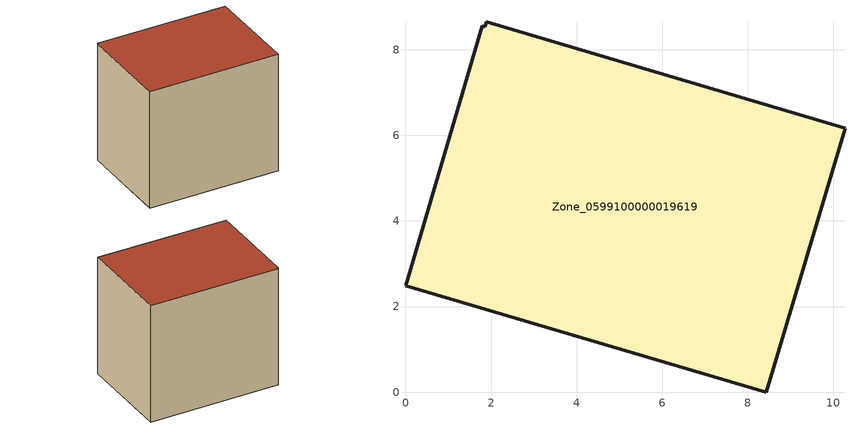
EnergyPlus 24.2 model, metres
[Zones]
Zone_0599100000019619
 floor ground (C_G): 1.89,8.65 10.27,6.17 8.43,0 0,2.49 1.8,8.56 1.86,8.54 z0.53
 wall outside (C_F): 8.43,0 10.27,6.17 1.89,8.65 1.86,8.54 1.8,8.56 0,2.49 8.43,0 z0.53:8.6
 roof outside (C_R): 10.27,6.17 1.89,8.65 1.86,8.54 1.8,8.56 0,2.49 8.43,0 z8.6
[BUILDING]
Pand.0599100000019619: North Axis=0; Terrain=City; Loads Convergence Tolerance Value=0.04; Temperature Convergence Tolerance Value=0.4; Solar Distribution=FullExterior; Maximum Number of Warmup Days=25; Minimum Number of Warmup Days=1
[Site:Location]
Rotterdam.The.Hague.AP_ZH_NLD Design_Conditions: Latitude=51.96; Longitude=4.45; Time Zone=1; Elevation=-4.5
[SITE:GROUNDTEMPERATURE:BUILDINGSURFACE]
18, 18, 18, 18, 18, 18, 18, 18, 18, 18, 18, 18
[MATERIAL] Thermal Absorptance=0.9; Solar Absorptance=0.7; Visible Absorptance=0.7
Name | Roughness | Thickness | Conductivity | Density | Specific Heat
G.TI.1965-1974 | MediumSmooth | 0.15 | 0.882353 | 540 | 1210
F.TI.1965-1974 | Rough | 0.3 | 0.697674 | 1920 | 840
R.TI.1965-1974 | MediumRough | 0.2 | 0.232558 | 1500 | 1000
[CONSTRUCTION]
C_G: G.TI.1965-1974
C_F: F.TI.1965-1974
C_R: R.TI.1965-1974
[ZONE]
Zone_0599100000019619: Type=1; Multiplier=1; Ceiling Height=Autocalculate; Volume=Autocalculate; Floor Area=autocalculate; Part of Total Floor Area=Yes
[ZONEINFILTRATION:DESIGNFLOWRATE]
Infil_Zone_0599100000019619: Zone or ZoneList or Space or SpaceList=Zone_0599100000019619; Schedule=AlwaysOn; Design Flow Rate Calculation Method=Flow/Area; Flow Rate per Floor Area=0.003; Constant Term Coefficient=1; Temperature Term Coefficient=0; Velocity Term Coefficient=0; Velocity Squared Term Coefficient=0
[HVACTEMPLATE:ZONE:IDEALLOADSAIRSYSTEM]
Zone_0599100000019619: Maximum Heating Supply Air Temperature=50; Minimum Cooling Supply Air Temperature=13; Maximum Heating Supply Air Humidity Ratio=0.0156; Minimum Cooling Supply Air Humidity Ratio=0.0077; Heating Limit=NoLimit; Cooling Limit=NoLimit; Dehumidification Control Type=ConstantSensibleHeatRatio; Cooling Sensible Heat Ratio=0.7; Dehumidification Setpoint=60; Humidification Control Type=None; Humidification Setpoint=30; Outdoor Air Method=None; Outdoor Air Flow Rate per Person=0.00944; Outdoor Air Flow Rate per Zone Floor Area=0; Outdoor Air Flow Rate per Zone=0; Demand Controlled Ventilation Type=None; Outdoor Air Economizer Type=NoEconomizer; Heat Recovery Type=None; Sensible Heat Recovery Effectiveness=0.7; Latent Heat Recovery Effectiveness=0.65
[ZONECONTROL:THERMOSTAT]
ThermostatControl_Zone_0599100000019619: Zone or ZoneList=Zone_0599100000019619; Control Type Schedule=DualSetpointControlType; Control 1=Thermostat_Zone_0599100000019619; Temperature Difference Between Cutout And Setpoint=0
[THERMOSTATSETPOINT:DUALSETPOINT]
Thermostat_Zone_0599100000019619: Heating Setpoint Temperature Schedule=HeatingSetpoint_Zone_0599100000019619; Cooling Setpoint Temperature Schedule=CoolingSetpoint_Zone_0599100000019619
[SCHEDULE:COMPACT]
HeatingSetpoint_Zone_0599100000019619: Through: 12/31, For: AllDays, Until: 24:00, 21
CoolingSetpoint_Zone_0599100000019619: Through: 12/31, For: AllDays, Until: 24:00, 24
DualSetpointControlType: Through: 12/31, For: AllDays, Until: 24:00, 4
AlwaysOn: Through: 12/31, For: AllDays, Until: 24:00, 1
